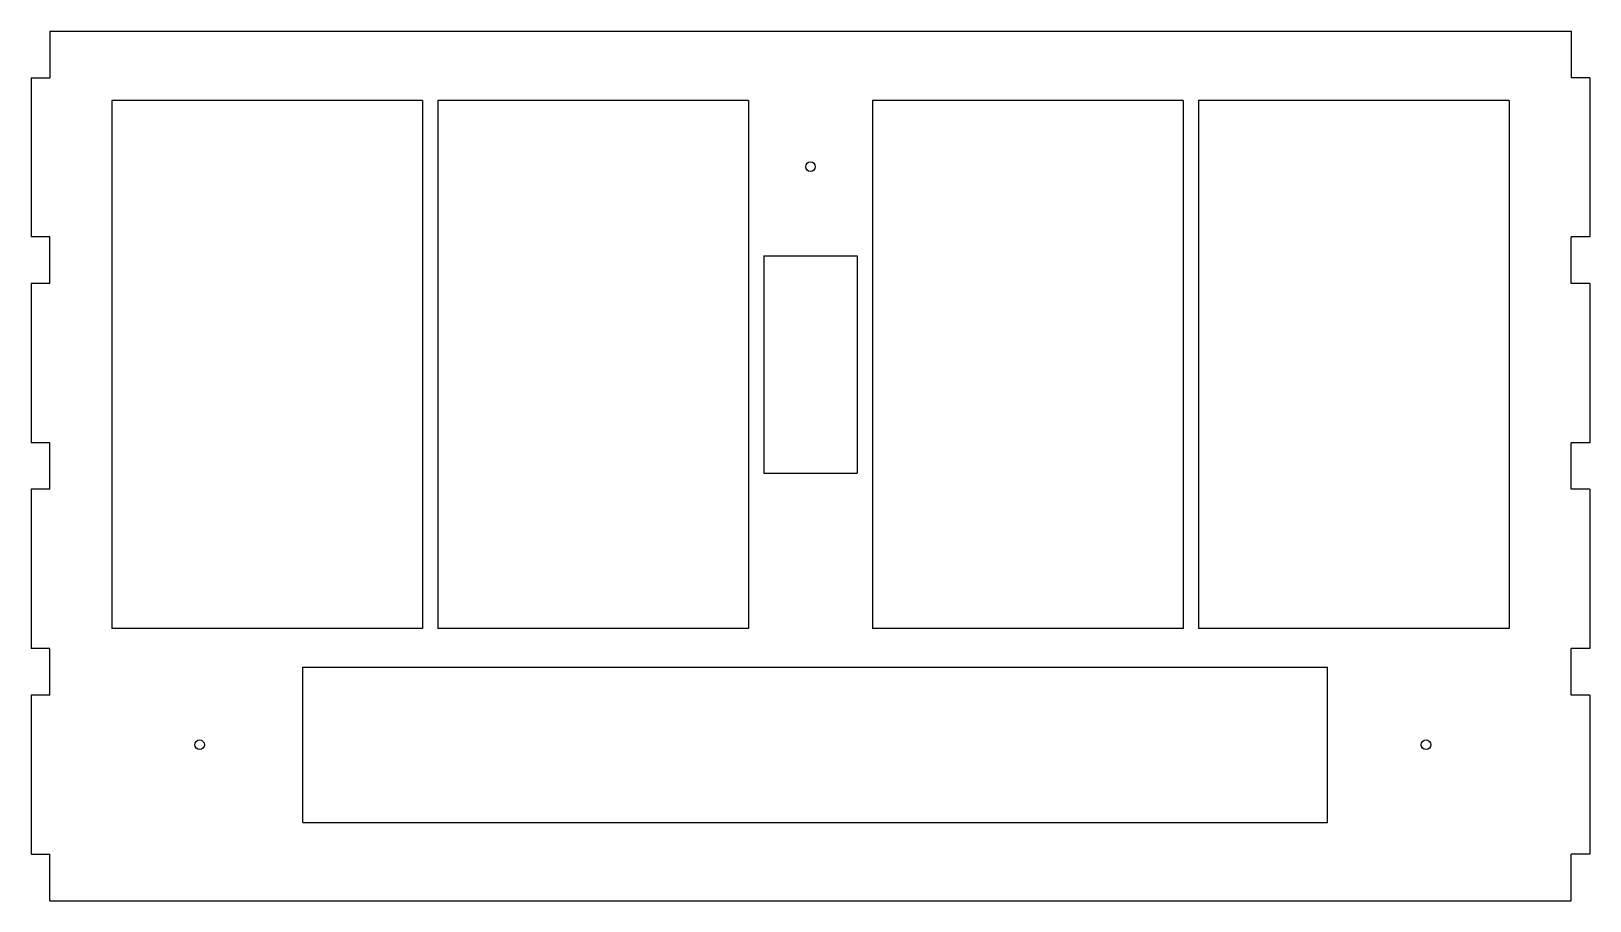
# Model space of a CAD drawing. Extents: x -25.1 to 25.1, y -14 to 14.
import ezdxf

# ---------------------------------------------------------------- set-up
doc = ezdxf.new("R2010")
doc.units = 0
doc.layers.add('VISIBLE', color=7, linetype='CONTINUOUS')

msp = doc.modelspace()

# ---------------------------------------------------------------- linework, layer by layer
at = {"layer": 'VISIBLE'}
for p, q in [((-24.5, 14), (24.5, 14)), ((-24.5, 14), (-24.5, 12.5)), ((24.5, 14), (24.5, 12.5)), ((-25.1, 12.5), (-24.5, 12.5)), ((-25.1, 12.5), (-25.1, 7.375)), ((25.1, 12.5), (24.5, 12.5)), ((25.1, 12.5), (25.1, 7.375)), ((-22.5, 11.772), (-22.5, -5.228)), ((-12.5, 11.772), (-22.5, 11.772)), ((-12.5, 11.772), (-12.5, -5.228)), ((-12, 11.772), (-12, -5.228)), ((-2, 11.772), (-12, 11.772)), ((-2, 11.772), (-2, -5.228)), ((2, 11.772), (2, -5.228)), ((12, 11.772), (2, 11.772)), ((12, 11.772), (12, -5.228)), ((12.5, 11.772), (12.5, -5.228)), ((22.5, 11.772), (12.5, 11.772)), ((22.5, 11.772), (22.5, -5.228)), ((-24.5, 7.375), (-25.1, 7.375)), ((-24.5, 5.875), (-24.5, 7.375)), ((24.5, 5.875), (24.5, 7.375)), ((25.1, 7.375), (24.5, 7.375)), ((-1.5, 6.77), (-1.5, -0.228)), ((-1.5, 6.77), (1.5, 6.77)), ((1.5, 6.77), (1.5, -0.228)), ((-24.5, 5.875), (-25.1, 5.875)), ((-25.1, 5.875), (-25.1, 0.75)), ((25.1, 5.875), (24.5, 5.875)), ((25.1, 5.875), (25.1, 0.75)), ((-24.5, 0.75), (-25.1, 0.75)), ((-24.5, -0.75), (-24.5, 0.75)), ((24.5, -0.75), (24.5, 0.75)), ((25.1, 0.75), (24.5, 0.75)), ((-1.5, -0.228), (1.5, -0.228)), ((-24.5, -0.75), (-25.1, -0.75)), ((-25.1, -0.75), (-25.1, -5.875)), ((25.1, -0.75), (24.5, -0.75)), ((25.1, -0.75), (25.1, -5.875)), ((-12.5, -5.228), (-22.5, -5.228)), ((-2, -5.228), (-12, -5.228)), ((12, -5.228), (2, -5.228)), ((22.5, -5.228), (12.5, -5.228)), ((-24.5, -5.875), (-25.1, -5.875)), ((-24.5, -7.375), (-24.5, -5.875)), ((24.5, -7.375), (24.5, -5.875)), ((25.1, -5.875), (24.5, -5.875)), ((-16.352, -11.475), (-16.352, -6.475)), ((-16.352, -6.475), (16.648, -6.475)), ((16.648, -11.475), (16.648, -6.475)), ((-24.5, -7.375), (-25.1, -7.375)), ((-25.1, -7.375), (-25.1, -12.5)), ((25.1, -7.375), (24.5, -7.375)), ((25.1, -7.375), (25.1, -12.5)), ((-16.352, -11.475), (16.648, -11.475)), ((-25.1, -12.5), (-24.5, -12.5)), ((-24.5, -14), (-24.5, -12.5)), ((24.5, -14), (24.5, -12.5)), ((25.1, -12.5), (24.5, -12.5)), ((-24.5, -14), (24.5, -14))]:
    msp.add_line(p, q, dxfattribs=at)
for centre in [(0, 9.636), (-19.676, -8.975), (19.824, -8.975)]:
    msp.add_circle(centre, 0.155, dxfattribs=at)

doc.saveas('drawing.dxf')
